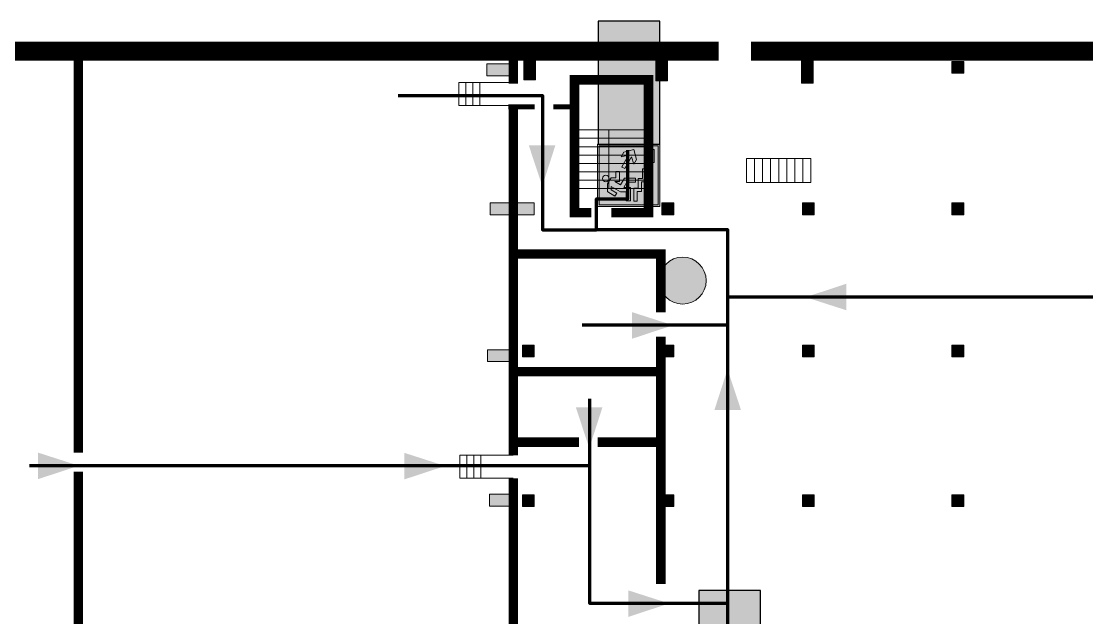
# Model space of a CAD drawing. Header units: millimetres. Extents: x 13810 to 67229, y 12374 to 21950.
# Drawn here: x 29198.6 to 29331.5, y 14299.7 to 14374.2 of the extents above; entities that cross this region are included whole.
import ezdxf

# ---------------------------------------------------------------- set-up
doc = ezdxf.new("R2010")
doc.units = ezdxf.units.MM
doc.layers.add('План_Штампы', color=7, linetype='Continuous')

# ---------------------------------------------------------------- blocks, each defined once
blk = doc.blocks.new('A$C32E8229D')
at = {"true_color": 0xffffff}
blk.add_hatch(color=7, dxfattribs=at).paths.add_polyline_path([(0, 0), (0, -8), (16, -8), (16, 0)])
h = blk.add_hatch(color=126)
h.paths.add_polyline_path([(0.2, -0.2), (15.8, -0.2), (15.8, -7.8), (0.2, -7.8)])
h.paths.add_polyline_path([(13.49, -2.05), (12.08, -2.05), (11.37, -2.63, 0.162397), (11.29, -2.84), (11.29, -3.63), (10.35, -3.63), (10.35, -4.05), (11.68, -4.05), (11.68, -3.48), (12.26, -4.28), (11.29, -5.1), (11.29, -6.78), (11.85, -6.78), (11.85, -5.44), (12.8, -4.64), (12.8, -5.94), (14.46, -5.94), (14.46, -5.39), (13.45, -5.39), (13.45, -3.97), (12.46, -2.59), (13.15, -2.59), (13.69, -3.34), (14.18, -3)], flags=16)
h.paths.add_polyline_path([(10.74, -1.82, 1), (11.8, -1.82, 1)], flags=16)
h.paths.add_polyline_path([(9.39, -3.59), (5.99, -3.59), (6.56, -3.03), (5.91, -3.03), (5.1, -3.83), (5.91, -4.64), (6.56, -4.64), (5.99, -4.09), (9.39, -4.09)], flags=16)
h.paths.add_polyline_path([(4.29, -1.08), (1.72, -1.08), (1.72, -6.6), (4.29, -6.6)], flags=16)
at = {"color": 126}
blk.add_lwpolyline([(16, -8), (0, -8), (0, 0), (16, 0)], close=True, dxfattribs=at)
blk = doc.blocks.new('A$C7B8C2D5B')
at = {"lineweight": 0}
h = blk.add_hatch(color=5, dxfattribs=at)
h.dxf.hatch_style = 1
h.paths.add_polyline_path([(1.397, -3.024, 1), (-2.112, -3.024, 1)])
at = {"color": 5, "lineweight": 0}
blk.add_circle((-0.358, -3.024), 1.755, dxfattribs=at)
blk = doc.blocks.new('вниз')
at = {"lineweight": 0, "true_color": 0xffffff}
h = blk.add_hatch(color=7, dxfattribs=at)
h.dxf.hatch_style = 1
h.paths.add_polyline_path([(40994.51, -4472.22), (40986.51, -4472.22), (40986.51, -4480.22), (40994.51, -4480.22)])
h.paths.add_polyline_path([(40994.31, -4472.42), (40994.31, -4480.01), (40986.71, -4480.01), (40986.71, -4472.42)], flags=16)
h.paths.add_polyline_path([(40988.43, -4473.53), (40989.43, -4473.53), (40990.19, -4473.96), (40990.19, -4474.6), (40991, -4474.6), (40991, -4475.06), (40989.73, -4475.06), (40989.73, -4474.46), (40989.3, -4475.18), (40990.17, -4475.7), (40990.17, -4477.11), (40989.63, -4477.11), (40989.63, -4476.01), (40988.94, -4475.59), (40988.94, -4476.46), (40988.94, -4476.46), (40987.47, -4476.46), (40987.26, -4476.46), (40987.26, -4475.92), (40988.4, -4475.92), (40988.4, -4475.2), (40989.1, -4473.99), (40988.66, -4473.99), (40988.24, -4474.7), (40987.86, -4474.47), (40988.41, -4473.56)], flags=0)
h.paths.add_polyline_path([(40990.55, -4473.29, -1), (40989.69, -4473.29, -1)], flags=0)
h.paths.add_polyline_path([(40988.85, -4476.89), (40988.85, -4477.43), (40990.1, -4477.43), (40990.1, -4477.99), (40991.34, -4477.99), (40991.34, -4478.54), (40992.59, -4478.54), (40992.59, -4479.09), (40993.83, -4479.09), (40993.83, -4479.52), (40992.17, -4479.52), (40992.17, -4478.97), (40990.91, -4478.97), (40990.91, -4478.41), (40989.68, -4478.41), (40989.68, -4477.86), (40988.43, -4477.86), (40988.43, -4477.31), (40987.6, -4477.31), (40987.18, -4477.31), (40987.18, -4476.89)], flags=0)
h.paths.add_polyline_path([(40991.61, -4475.33), (40993.12, -4476.2), (40992.9, -4475.27), (40993.48, -4475.6), (40993.83, -4476.88), (40992.56, -4477.22), (40991.97, -4476.88), (40992.9, -4476.61), (40991.38, -4475.74), (40991.58, -4475.39)], flags=0)
h.paths.add_polyline_path([(40990.19, -4473.96), (40989.43, -4473.53), (40988.43, -4473.53), (40988.41, -4473.56), (40987.86, -4474.47), (40988.24, -4474.7), (40988.66, -4473.99), (40989.1, -4473.99), (40988.4, -4475.2), (40988.4, -4475.92), (40987.26, -4475.92), (40987.26, -4476.46), (40987.47, -4476.46), (40988.94, -4476.46), (40988.94, -4476.27), (40988.94, -4475.59), (40989.63, -4476.01), (40989.63, -4477.11), (40990.17, -4477.11), (40990.17, -4475.7), (40989.3, -4475.18), (40989.73, -4474.46), (40989.73, -4475.06), (40991, -4475.06), (40991, -4474.6), (40990.19, -4474.6)], flags=0)
h.paths.add_polyline_path([(40990.55, -4473.29, 1), (40989.69, -4473.29, 1)], flags=0)
h.paths.add_polyline_path([(40991.61, -4475.33), (40991.58, -4475.39), (40991.38, -4475.74), (40992.9, -4476.61), (40991.97, -4476.88), (40992.56, -4477.22), (40993.83, -4476.88), (40993.48, -4475.6), (40992.9, -4475.27), (40993.12, -4476.2)], flags=0)
h.paths.add_polyline_path([(40990.1, -4477.43), (40988.85, -4477.43), (40988.85, -4476.89), (40987.18, -4476.89), (40987.18, -4477.31), (40987.6, -4477.31), (40988.43, -4477.31), (40988.43, -4477.86), (40989.68, -4477.86), (40989.68, -4478.41), (40990.91, -4478.41), (40990.91, -4478.97), (40992.17, -4478.97), (40992.17, -4479.52), (40993.83, -4479.52), (40993.83, -4479.09), (40992.59, -4479.09), (40992.59, -4478.54), (40991.34, -4478.54), (40991.34, -4477.99), (40990.1, -4477.99)], flags=0)
at = {"lineweight": 0}
h = blk.add_hatch(color=126, dxfattribs=at)
h.dxf.hatch_style = 1
h.paths.add_polyline_path([(40994.31, -4472.42), (40986.71, -4472.42), (40986.71, -4480.01), (40994.31, -4480.01)])
h.paths.add_polyline_path([(40988.43, -4473.53), (40989.43, -4473.53), (40990.19, -4473.96), (40990.19, -4474.6), (40991, -4474.6), (40991, -4475.06), (40989.73, -4475.06), (40989.73, -4474.46), (40989.3, -4475.18), (40990.17, -4475.7), (40990.17, -4477.11), (40989.63, -4477.11), (40989.63, -4476.01), (40988.94, -4475.59), (40988.94, -4476.46), (40988.94, -4476.46), (40987.47, -4476.46), (40987.26, -4476.46), (40987.26, -4475.92), (40988.4, -4475.92), (40988.4, -4475.2), (40989.1, -4473.99), (40988.66, -4473.99), (40988.24, -4474.7), (40987.86, -4474.47), (40988.41, -4473.56)], flags=16)
h.paths.add_polyline_path([(40990.55, -4473.29, -1), (40989.69, -4473.29, -1)], flags=16)
h.paths.add_polyline_path([(40988.85, -4476.89), (40988.85, -4477.43), (40990.1, -4477.43), (40990.1, -4477.99), (40991.34, -4477.99), (40991.34, -4478.54), (40992.59, -4478.54), (40992.59, -4479.09), (40993.83, -4479.09), (40993.83, -4479.52), (40992.17, -4479.52), (40992.17, -4478.97), (40990.91, -4478.97), (40990.91, -4478.41), (40989.68, -4478.41), (40989.68, -4477.86), (40988.43, -4477.86), (40988.43, -4477.31), (40987.6, -4477.31), (40987.18, -4477.31), (40987.18, -4476.89)], flags=16)
h.paths.add_polyline_path([(40991.61, -4475.33), (40993.12, -4476.2), (40992.9, -4475.27), (40993.48, -4475.6), (40993.83, -4476.88), (40992.56, -4477.22), (40991.97, -4476.88), (40992.9, -4476.61), (40991.38, -4475.74), (40991.58, -4475.39)], flags=16)
at = {"lineweight": 0, "true_color": 0xffffff}
h = blk.add_hatch(color=7, dxfattribs=at)
h.dxf.hatch_style = 1
h.paths.add_polyline_path([(40989.73, -4474.46), (40989.73, -4475.06), (40991, -4475.06), (40991, -4474.6), (40990.19, -4474.6), (40990.19, -4473.96), (40989.43, -4473.53), (40988.43, -4473.53), (40988.41, -4473.56), (40987.86, -4474.47), (40988.24, -4474.7), (40988.66, -4473.99), (40989.1, -4473.99), (40988.4, -4475.2), (40988.4, -4475.92), (40987.26, -4475.92), (40987.26, -4476.46), (40987.47, -4476.46), (40988.94, -4476.46), (40988.94, -4475.59), (40989.63, -4476.01), (40989.63, -4477.11), (40990.17, -4477.11), (40990.17, -4475.7), (40989.3, -4475.18)])
h.paths.add_polyline_path([(40989.69, -4473.29, 1), (40990.55, -4473.29, 1)])
h.paths.add_polyline_path([(40991.61, -4475.33), (40991.58, -4475.39), (40991.38, -4475.74), (40992.9, -4476.61), (40991.97, -4476.88), (40992.56, -4477.22), (40993.83, -4476.88), (40993.48, -4475.6), (40992.9, -4475.27), (40993.12, -4476.2)])
h.paths.add_polyline_path([(40990.1, -4477.43), (40988.85, -4477.43), (40988.85, -4476.89), (40987.18, -4476.89), (40987.18, -4477.31), (40987.6, -4477.31), (40988.43, -4477.31), (40988.43, -4477.86), (40989.68, -4477.86), (40989.68, -4478.41), (40990.91, -4478.41), (40990.91, -4478.97), (40992.17, -4478.97), (40992.17, -4479.52), (40993.83, -4479.52), (40993.83, -4479.09), (40992.59, -4479.09), (40992.59, -4478.54), (40991.34, -4478.54), (40991.34, -4477.99), (40990.1, -4477.99)])
at = {"color": 126, "lineweight": 0}
for points in [[(40986.51, -4472.22), (40994.51, -4472.22), (40994.51, -4480.22), (40986.51, -4480.22)], [(40986.71, -4472.42), (40994.31, -4472.42), (40994.31, -4480.01), (40986.71, -4480.01)]]:
    blk.add_lwpolyline(points, close=True, dxfattribs=at)
for points in [[(40987.47, -4476.46), (40987.26, -4476.46), (40987.26, -4475.92), (40988.4, -4475.92), (40988.4, -4475.2), (40989.1, -4473.99), (40988.66, -4473.99), (40988.24, -4474.7), (40987.86, -4474.47), (40988.41, -4473.56), (40988.43, -4473.53), (40989.43, -4473.53), (40990.19, -4473.96), (40990.19, -4474.6), (40991, -4474.6), (40991, -4475.06), (40989.73, -4475.06), (40989.73, -4474.46), (40989.3, -4475.18), (40990.17, -4475.7), (40990.17, -4477.11), (40989.63, -4477.11), (40989.63, -4476.01), (40988.94, -4475.59), (40988.94, -4476.46)], [(40991.58, -4475.39), (40991.38, -4475.74), (40992.9, -4476.61), (40991.97, -4476.88), (40992.56, -4477.22), (40993.83, -4476.88), (40993.48, -4475.6), (40992.9, -4475.27), (40993.12, -4476.2), (40991.61, -4475.33), (40991.58, -4475.39)], [(40987.6, -4477.31), (40987.18, -4477.31), (40987.18, -4476.89), (40988.85, -4476.89), (40988.85, -4477.43), (40990.1, -4477.43), (40990.1, -4477.99), (40991.34, -4477.99), (40991.34, -4478.54), (40992.59, -4478.54), (40992.59, -4479.09), (40993.83, -4479.09), (40993.83, -4479.52), (40992.17, -4479.52), (40992.17, -4478.97), (40990.91, -4478.97), (40990.91, -4478.41), (40989.68, -4478.41), (40989.68, -4477.86), (40988.43, -4477.86), (40988.43, -4477.31), (40987.6, -4477.31)], [(40987.47, -4476.46), (40988.94, -4476.46), (40988.94, -4476.27)]]:
    blk.add_lwpolyline(points, dxfattribs=at)
blk.add_circle((40990.12, -4473.29), 0.432, dxfattribs=at)
blk = doc.blocks.new('A$C7B4425F7')
at = {"true_color": 0xffffff}
blk.add_hatch(color=7, dxfattribs=at).paths.add_polyline_path([(0, 0), (-16, 0), (-16, -8), (0, -8)])
h = blk.add_hatch(color=126)
h.paths.add_polyline_path([(-0.2, -0.2), (-15.8, -0.2), (-15.8, -7.8), (-0.2, -7.8)])
h.paths.add_polyline_path([(-11.76, -2.03), (-11.76, -3.66), (-11.17, -3.66, -0.568275), (-11.17, -6.18), (-12.58, -6.18), (-12.58, -2.03)], flags=16)
h.paths.add_polyline_path([(-13.33, -4.12, -0.495768), (-13.59, -6.18), (-15.03, -6.18), (-15.03, -2.03), (-13.59, -2.03, -0.487973)], flags=16)
h.paths.add_polyline_path([(-10.25, -2.03), (-9.48, -2.03), (-9.48, -6.18), (-10.25, -6.18)], flags=16)
h.paths.add_polyline_path([(-13.84, -3.69), (-14.24, -3.69), (-14.24, -3.03), (-13.9, -3.03, -0.692621)], flags=0)
h.paths.add_polyline_path([(-9.15, -2.03), (-8.4, -2.03), (-8.04, -3.07), (-7.68, -2.03), (-6.93, -2.03), (-7.64, -4.1), (-6.93, -6.18), (-7.68, -6.18), (-8.04, -5.14), (-8.4, -6.18), (-9.15, -6.18), (-8.44, -4.1)], flags=16)
h.paths.add_polyline_path([(-11.76, -4.46), (-11.42, -4.46, -0.692621), (-11.36, -5.12), (-11.76, -5.12)], flags=0)
h.paths.add_polyline_path([(-13.9, -5.2), (-14.24, -5.2), (-14.24, -4.55), (-13.84, -4.55, -0.708038)], flags=0)
edge = h.paths.add_edge_path(flags=16)
edge.add_ellipse((-5.51, -4.08), major_axis=(0, 2.05), ratio=0.586184, start_angle=0, end_angle=360)
edge = h.paths.add_edge_path(flags=0)
edge.add_ellipse((-5.51, -4.08), major_axis=(0, 1.14), ratio=0.454828, start_angle=0, end_angle=360)
h.paths.add_polyline_path([(-4.13, -4.96, 0.377264), (-3.48, -4.52, 0.0555), (-3.16, -2.03), (-1.66, -2.03), (-1.66, -4.96), (-0.96, -4.96), (-0.96, -7.01), (-1.75, -7.01), (-1.75, -6.18), (-3.3, -6.18), (-3.3, -7.02), (-4.13, -7.02)], flags=16)
h.paths.add_polyline_path([(-2.73, -2.91), (-2.28, -2.91), (-2.28, -4.96), (-3.05, -4.96, 0.079136)], flags=0)
at = {"color": 126}
blk.add_lwpolyline([(-16, -8), (0, -8), (0, 0), (-16, 0)], close=True, dxfattribs=at)

msp = doc.modelspace()

# ---------------------------------------------------------------- hatches: boundary and pattern name
at = {"lineweight": 0}
h = msp.add_hatch(color=256, dxfattribs=at)
h.dxf.hatch_style = 1
h.paths.add_polyline_path([(29261.3, 14369.83), (29261.3, 14368.35), (29262.76, 14368.35), (29262.76, 14369.83)])
h = msp.add_hatch(color=256, dxfattribs=at)
h.dxf.hatch_style = 1
h.paths.add_polyline_path([(29277.76, 14369.7), (29277.76, 14368.23), (29279.23, 14368.23), (29279.23, 14369.7)])
h = msp.add_hatch(color=256, dxfattribs=at)
h.dxf.hatch_style = 1
h.paths.add_polyline_path([(29295.93, 14369.41), (29295.93, 14367.93), (29297.39, 14367.93), (29297.39, 14369.41)])
h = msp.add_hatch(color=256, dxfattribs=at)
h.dxf.hatch_style = 1
h.paths.add_polyline_path([(29314.71, 14369.18), (29314.71, 14367.7), (29316.18, 14367.7), (29316.18, 14369.18)])
h = msp.add_hatch(color=256, dxfattribs=at)
h.dxf.hatch_style = 1
h.paths.add_polyline_path([(29256.68, 14368.88), (29256.68, 14367.4), (29259.93, 14367.4), (29259.93, 14368.88)])
h = msp.add_hatch(color=256, dxfattribs=at)
h.dxf.hatch_style = 1
h.paths.add_polyline_path([(29261.3, 14368.35), (29261.3, 14366.88), (29262.76, 14366.88), (29262.76, 14368.35)])
h = msp.add_hatch(color=256, dxfattribs=at)
h.dxf.hatch_style = 1
h.paths.add_polyline_path([(29277.76, 14368.23), (29277.76, 14366.75), (29279.23, 14366.75), (29279.23, 14368.23)])
h = msp.add_hatch(color=256, dxfattribs=at)
h.dxf.hatch_style = 1
h.paths.add_polyline_path([(29295.93, 14367.93), (29295.93, 14366.45), (29297.39, 14366.45), (29297.39, 14367.93)])
h = msp.add_hatch(color=256, dxfattribs=at)
h.dxf.hatch_style = 1
h.paths.add_polyline_path([(29257.08, 14351.51), (29257.08, 14350.03), (29262.57, 14350.03), (29262.57, 14351.51)])
h = msp.add_hatch(color=256, dxfattribs=at)
h.dxf.hatch_style = 1
h.paths.add_polyline_path([(29278.53, 14351.51), (29278.53, 14350.03), (29280, 14350.03), (29280, 14351.51)])
h = msp.add_hatch(color=256, dxfattribs=at)
h.dxf.hatch_style = 1
h.paths.add_polyline_path([(29296.07, 14351.51), (29296.07, 14350.03), (29297.53, 14350.03), (29297.53, 14351.51)])
h = msp.add_hatch(color=256, dxfattribs=at)
h.dxf.hatch_style = 1
h.paths.add_polyline_path([(29314.71, 14351.51), (29314.71, 14350.03), (29316.18, 14350.03), (29316.18, 14351.51)])
h = msp.add_hatch(color=256, dxfattribs=at)
h.dxf.hatch_style = 1
h.paths.add_polyline_path([(29261.11, 14333.76), (29261.11, 14332.28), (29262.57, 14332.28), (29262.57, 14333.76)])
h = msp.add_hatch(color=256, dxfattribs=at)
h.dxf.hatch_style = 1
h.paths.add_polyline_path([(29278.53, 14333.76), (29278.53, 14332.28), (29280, 14332.28), (29280, 14333.76)])
h = msp.add_hatch(color=256, dxfattribs=at)
h.dxf.hatch_style = 1
h.paths.add_polyline_path([(29296.07, 14333.76), (29296.07, 14332.28), (29297.53, 14332.28), (29297.53, 14333.76)])
h = msp.add_hatch(color=256, dxfattribs=at)
h.dxf.hatch_style = 1
h.paths.add_polyline_path([(29314.71, 14333.76), (29314.71, 14332.28), (29316.18, 14332.28), (29316.18, 14333.76)])
h = msp.add_hatch(color=256, dxfattribs=at)
h.dxf.hatch_style = 1
h.paths.add_polyline_path([(29256.76, 14333.17), (29256.76, 14331.69), (29260.02, 14331.69), (29260.02, 14333.17)])
h = msp.add_hatch(color=256, dxfattribs=at)
h.dxf.hatch_style = 1
h.paths.add_polyline_path([(29256.99, 14315.12), (29256.99, 14313.64), (29260.25, 14313.64), (29260.25, 14315.12)])
h = msp.add_hatch(color=256, dxfattribs=at)
h.dxf.hatch_style = 1
h.paths.add_polyline_path([(29261.11, 14315.06), (29261.11, 14313.59), (29262.57, 14313.59), (29262.57, 14315.06)])
h = msp.add_hatch(color=256, dxfattribs=at)
h.dxf.hatch_style = 1
h.paths.add_polyline_path([(29278.53, 14315.06), (29278.53, 14313.59), (29280, 14313.59), (29280, 14315.06)])
h = msp.add_hatch(color=256, dxfattribs=at)
h.dxf.hatch_style = 1
h.paths.add_polyline_path([(29296.07, 14315.06), (29296.07, 14313.59), (29297.53, 14313.59), (29297.53, 14315.06)])
h = msp.add_hatch(color=256, dxfattribs=at)
h.dxf.hatch_style = 1
h.paths.add_polyline_path([(29314.71, 14315.06), (29314.71, 14313.59), (29316.18, 14313.59), (29316.18, 14315.06)])

# ---------------------------------------------------------------- linework, layer by layer
for points, const_width in [([(29285.61, 14370.46), (29164.44, 14370.46), (29164.44, 14297.31), (29182.14, 14297.31), (29182.14, 14279.63), (29204.98, 14279.63), (29204.98, 14169.21), (29601.66, 14169.21)], 2.4), ([(29205.71, 14320.33), (29205.71, 14370.27)], 1.2), ([(29259.98, 14366.41), (29259.98, 14369.89)], 1.2), ([(29601.66, 14370.46), (29289.65, 14370.46)], 2.4), ([(29272.2, 14350.29), (29276.86, 14350.29), (29276.86, 14366.87), (29267.62, 14366.87), (29267.62, 14350.29), (29269.7, 14350.29)], 1.2), ([(29259.98, 14320), (29259.98, 14363.74)], 1.2), ([(29259.37, 14363.51), (29262.64, 14363.51)], 0.6), ([(29267.62, 14363.51), (29264.96, 14363.51)], 0.6), ([(29278.38, 14337.83), (29278.38, 14345.13), (29260.06, 14345.13)], 1.2), ([(29278.38, 14303.91), (29278.38, 14334.79)], 1.2), ([(29278.38, 14330.44), (29259.98, 14330.44)], 1.2), ([(29259.98, 14321.62), (29268.19, 14321.62)], 1.2), ([(29278.38, 14321.62), (29270.52, 14321.62)], 1.2), ([(29205.71, 14278.68), (29205.71, 14317.97)], 1.2), ([(29259.98, 14287.66), (29259.98, 14317.12)], 1.2)]:
    msp.add_lwpolyline(points, dxfattribs=dict(at, const_width=const_width))
for points in [[(29262.76, 14368.35), (29261.3, 14368.35), (29261.3, 14369.83), (29262.76, 14369.83)], [(29279.23, 14368.23), (29277.76, 14368.23), (29277.76, 14369.7), (29279.23, 14369.7)], [(29297.39, 14367.93), (29295.93, 14367.93), (29295.93, 14369.41), (29297.39, 14369.41)], [(29316.18, 14367.7), (29314.71, 14367.7), (29314.71, 14369.18), (29316.18, 14369.18)], [(29259.93, 14367.4), (29256.68, 14367.4), (29256.68, 14368.88), (29259.93, 14368.88)], [(29262.76, 14366.88), (29261.3, 14366.88), (29261.3, 14368.35), (29262.76, 14368.35)], [(29279.23, 14366.75), (29277.76, 14366.75), (29277.76, 14368.23), (29279.23, 14368.23)], [(29297.39, 14366.45), (29295.93, 14366.45), (29295.93, 14367.93), (29297.39, 14367.93)], [(29254.07, 14363.66), (29253.19, 14363.66), (29253.19, 14366.54), (29254.07, 14366.54)], [(29254.94, 14363.66), (29254.07, 14363.66), (29254.07, 14366.54), (29254.94, 14366.54)], [(29255.82, 14363.66), (29254.94, 14363.66), (29254.94, 14366.54), (29255.82, 14366.54)], [(29271.91, 14360.62), (29267.33, 14360.62), (29267.33, 14359.58), (29271.91, 14359.58)], [(29276.5, 14360.62), (29271.91, 14360.62), (29271.91, 14359.58), (29276.5, 14359.58)], [(29271.91, 14359.58), (29267.33, 14359.58), (29267.33, 14358.53), (29271.91, 14358.53)], [(29271.91, 14358.53), (29267.33, 14358.53), (29267.33, 14357.48), (29271.91, 14357.48)], [(29276.5, 14359.58), (29271.91, 14359.58), (29271.91, 14358.53), (29276.5, 14358.53)], [(29276.5, 14358.53), (29271.91, 14358.53), (29271.91, 14357.48), (29276.5, 14357.48)], [(29271.91, 14357.48), (29267.33, 14357.48), (29267.33, 14356.44), (29271.91, 14356.44)], [(29276.5, 14357.48), (29271.91, 14357.48), (29271.91, 14356.44), (29276.5, 14356.44)], [(29271.91, 14356.44), (29267.33, 14356.44), (29267.33, 14355.39), (29271.91, 14355.39)], [(29276.5, 14356.44), (29271.91, 14356.44), (29271.91, 14355.39), (29276.5, 14355.39)], [(29290.07, 14354.04), (29289.07, 14354.04), (29289.07, 14357.05), (29290.07, 14357.05)], [(29291.08, 14354.04), (29290.07, 14354.04), (29290.07, 14357.05), (29291.08, 14357.05)], [(29292.08, 14354.04), (29291.08, 14354.04), (29291.08, 14357.05), (29292.08, 14357.05)], [(29293.09, 14354.04), (29292.08, 14354.04), (29292.08, 14357.05), (29293.09, 14357.05)], [(29294.09, 14354.04), (29293.09, 14354.04), (29293.09, 14357.05), (29294.09, 14357.05)], [(29295.1, 14354.04), (29294.09, 14354.04), (29294.09, 14357.05), (29295.1, 14357.05)], [(29296.1, 14354.04), (29295.1, 14354.04), (29295.1, 14357.05), (29296.1, 14357.05)], [(29297.11, 14354.04), (29296.1, 14354.04), (29296.1, 14357.05), (29297.11, 14357.05)], [(29271.91, 14355.39), (29267.33, 14355.39), (29267.33, 14354.34), (29271.91, 14354.34)], [(29276.5, 14355.39), (29271.91, 14355.39), (29271.91, 14354.34), (29276.5, 14354.34)], [(29271.91, 14354.34), (29267.33, 14354.34), (29267.33, 14353.3), (29271.91, 14353.3)], [(29276.5, 14354.34), (29271.91, 14354.34), (29271.91, 14353.3), (29276.5, 14353.3)], [(29262.57, 14350.03), (29257.08, 14350.03), (29257.08, 14351.51), (29262.57, 14351.51)], [(29280, 14350.03), (29278.53, 14350.03), (29278.53, 14351.51), (29280, 14351.51)], [(29297.53, 14350.03), (29296.07, 14350.03), (29296.07, 14351.51), (29297.53, 14351.51)], [(29316.18, 14350.03), (29314.71, 14350.03), (29314.71, 14351.51), (29316.18, 14351.51)], [(29262.57, 14332.28), (29261.11, 14332.28), (29261.11, 14333.76), (29262.57, 14333.76)], [(29280, 14332.28), (29278.53, 14332.28), (29278.53, 14333.76), (29280, 14333.76)], [(29297.53, 14332.28), (29296.07, 14332.28), (29296.07, 14333.76), (29297.53, 14333.76)], [(29316.18, 14332.28), (29314.71, 14332.28), (29314.71, 14333.76), (29316.18, 14333.76)], [(29260.02, 14331.69), (29256.76, 14331.69), (29256.76, 14333.17), (29260.02, 14333.17)], [(29254.19, 14317.12), (29253.31, 14317.12), (29253.31, 14320), (29254.19, 14320)], [(29255.06, 14317.12), (29254.19, 14317.12), (29254.19, 14320), (29255.06, 14320)], [(29255.94, 14317.12), (29255.06, 14317.12), (29255.06, 14320), (29255.94, 14320)], [(29260.25, 14313.64), (29256.99, 14313.64), (29256.99, 14315.12), (29260.25, 14315.12)], [(29262.57, 14313.59), (29261.11, 14313.59), (29261.11, 14315.06), (29262.57, 14315.06)], [(29280, 14313.59), (29278.53, 14313.59), (29278.53, 14315.06), (29280, 14315.06)], [(29297.53, 14313.59), (29296.07, 14313.59), (29296.07, 14315.06), (29297.53, 14315.06)], [(29316.18, 14313.59), (29314.71, 14313.59), (29314.71, 14315.06), (29316.18, 14315.06)]]:
    msp.add_lwpolyline(points, close=True, dxfattribs=at)
for points in [[(29253.19, 14366.54), (29259.86, 14366.54)], [(29259.86, 14363.66), (29253.19, 14363.66)], [(29253.31, 14320), (29259.98, 14320)], [(29259.98, 14317.12), (29253.31, 14317.12)]]:
    msp.add_lwpolyline(points, dxfattribs=at)
at = {"color": 126, "lineweight": 100, "true_color": 0x008754}
for points in [[(29245.61, 14364.93), (29263.63, 14364.93), (29263.63, 14348.14), (29270.38, 14348.14)], [(29286.75, 14289.9), (29286.75, 14348.14), (29270.38, 14348.14), (29270.38, 14352), (29274.28, 14352), (29274.28, 14358.11)], [(29601.66, 14339.72), (29286.75, 14339.72)], [(29286.75, 14336.24), (29268.56, 14336.24)], [(29269.47, 14327.04), (29269.47, 14318.69), (29199.61, 14318.69)], [(29269.47, 14318.69), (29269.47, 14301.52), (29286.75, 14301.52)]]:
    msp.add_lwpolyline(points, dxfattribs=at)
at = {"layer": 'План_Штампы', "color": 126, "true_color": 0x008754}
for points in [[(29261.91, 14358.71), (29265.23, 14358.7), (29263.59, 14353.61)], [(29301.55, 14341.42), (29301.55, 14338.1), (29296.45, 14339.74)], [(29274.8, 14334.55), (29274.8, 14337.87), (29279.9, 14336.23)], [(29288.39, 14325.64), (29285.07, 14325.65), (29286.71, 14330.74)], [(29267.78, 14325.99), (29271.1, 14325.99), (29269.46, 14320.89)], [(29200.67, 14317.01), (29200.68, 14320.33), (29205.77, 14318.69)], [(29246.38, 14316.98), (29246.39, 14320.3), (29251.48, 14318.66)], [(29274.32, 14299.81), (29274.32, 14303.13), (29279.42, 14301.49)]]:
    msp.add_solid(points, dxfattribs=at)

# ---------------------------------------------------------------- block references
at = {"color": 126, "true_color": 0x008754, "xscale": 0.972, "yscale": 0.972, "zscale": 0.972, "rotation": 90}
msp.add_blockref('вниз', (24923.48, -25487.83), dxfattribs=at)
at = {"xscale": 1.672258063316345, "yscale": 1.672258063316345, "zscale": 1.672258063316345, "rotation": 180}
msp.add_blockref('A$C7B8C2D5B', (29280.51, 14336.75), dxfattribs=at)
at = {"layer": 'План_Штампы', "xscale": 0.96, "yscale": 0.96, "zscale": 0.96, "rotation": 90}
msp.add_blockref('A$C7B4425F7', (29270.58, 14374.19), dxfattribs=at)
at = {"layer": 'План_Штампы', "color": 126, "true_color": 0x008754, "xscale": -0.96, "yscale": 0.96, "zscale": 0.96, "rotation": 90}
msp.add_blockref('A$C32E8229D', (29283.13, 14303.13), dxfattribs=at)

doc.saveas('drawing.dxf')
